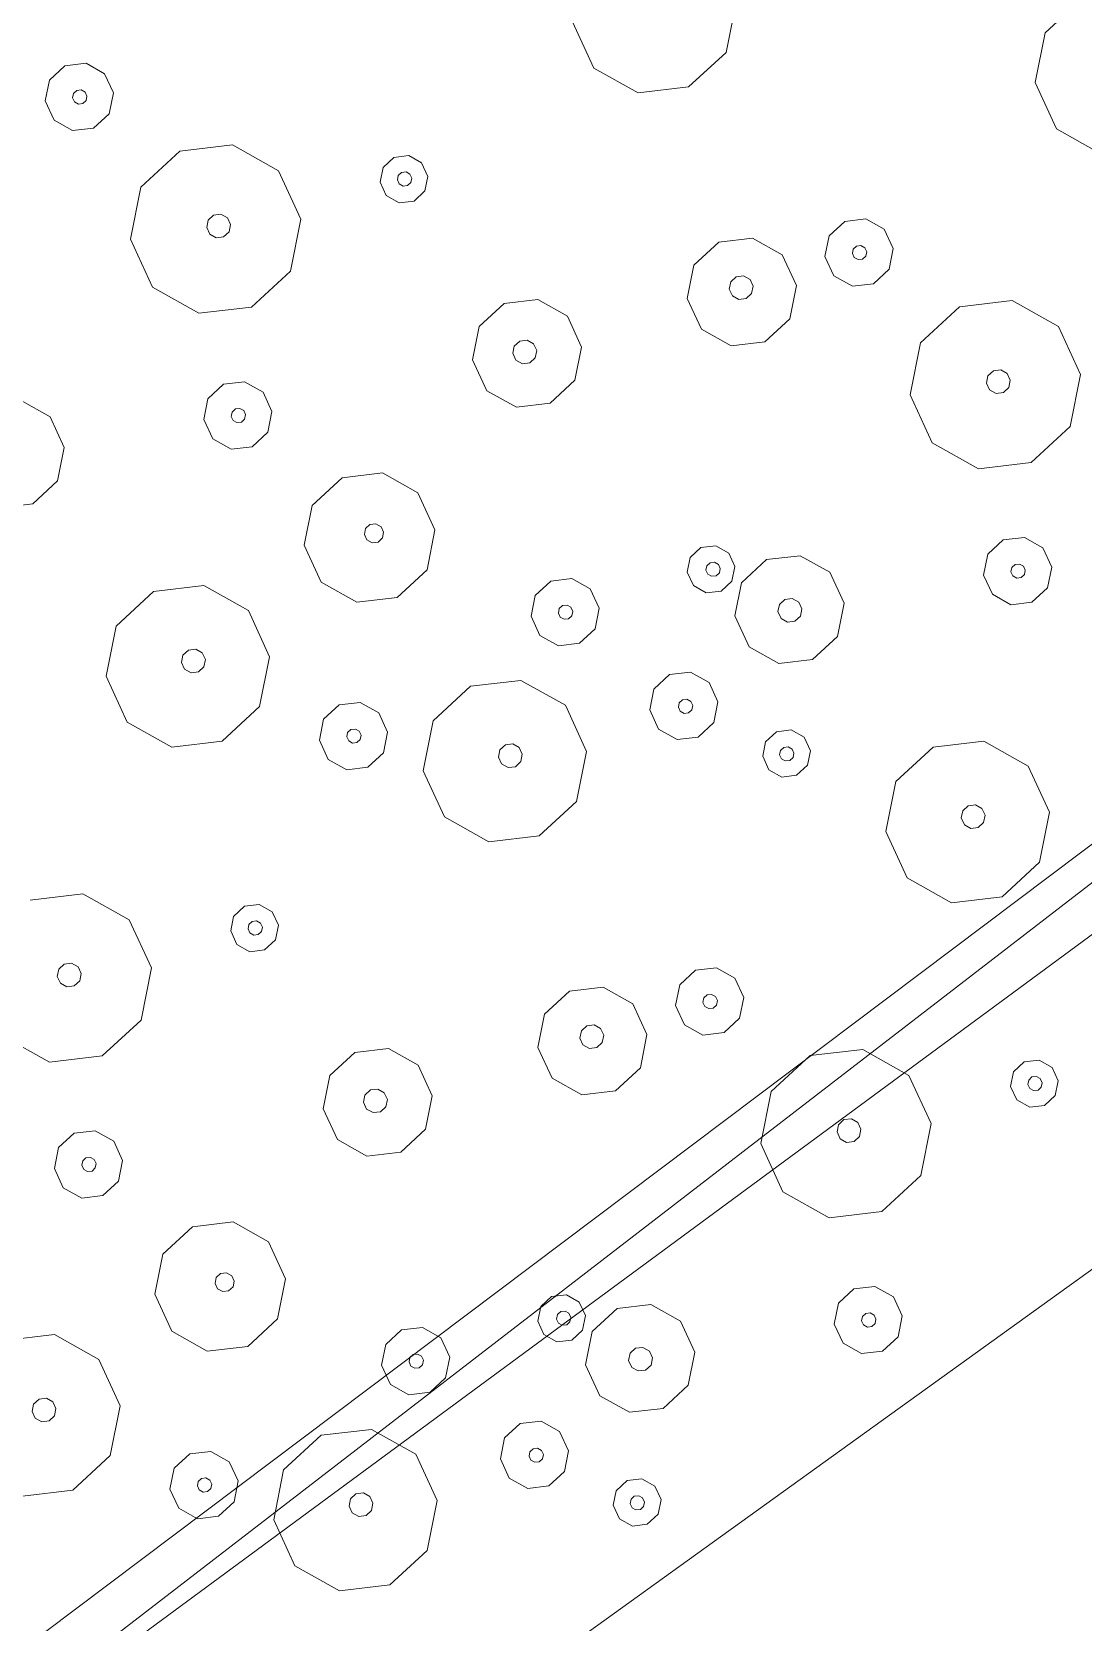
# Model space of a CAD drawing. Header units: metres. Extents: x -2858 to 512, y -1995 to 1252.
# Drawn here: x -460.378 to -457.927, y -187.401 to -183.694 of the extents above; entities that cross this region are included whole.
import ezdxf

# ---------------------------------------------------------------- set-up
doc = ezdxf.new("R2010")
doc.units = ezdxf.units.M
doc.layers.add('Calque commun', color=7, linetype='Continuous')
doc.layers.add('Calque7', color=7, linetype='Continuous')

# ---------------------------------------------------------------- blocks, each defined once
blk = doc.blocks.new('geometrebondepartleger')
at = {"layer": 'Calque7', "color": 1, "linetype": 'Continuous', "lineweight": 9}
blk.add_polyline3d([(141.2008, 124.9129, 79), (146.0805, 124.0046, 79), (151.5015, 122.9015, 79), (157.3363, 121.7891, 79), (165.9825, 119.9858, 79), (155.3815, 121.9588, 79), (170.0435, 119.0562, 79)], dxfattribs=at)
blk = doc.blocks.new('pattern')
at = {"layer": 'Calque commun', "color": 54, "linetype": 'Continuous', "lineweight": 9}
for p, q in [((92.3402, 109.788), (92.3599, 109.8334)), ((92.3599, 109.8334), (92.4024, 109.8585)), ((92.4024, 109.8585), (92.4517, 109.8538)), ((92.4517, 109.8538), (92.4887, 109.8211)), ((92.3509, 109.7398), (92.3402, 109.788)), ((92.4024, 109.7829), (92.4065, 109.7924)), ((92.4065, 109.7924), (92.4155, 109.7977)), ((92.4155, 109.7977), (92.4258, 109.7967)), ((92.4258, 109.7967), (92.4336, 109.7899)), ((92.4336, 109.7899), (92.4358, 109.7797)), ((92.4887, 109.8211), (92.4995, 109.7729)), ((91.7091, 109.7385), (91.7389, 109.7561)), ((91.7389, 109.7561), (91.7734, 109.7529)), ((91.7734, 109.7529), (91.7993, 109.73)), ((92.4046, 109.7728), (92.4024, 109.7829)), ((92.4124, 109.7659), (92.4046, 109.7728)), ((92.4228, 109.7649), (92.4124, 109.7659)), ((92.4317, 109.7702), (92.4228, 109.7649)), ((92.4358, 109.7797), (92.4317, 109.7702)), ((92.4995, 109.7729), (92.4798, 109.7275)), ((91.6953, 109.7068), (91.7091, 109.7385)), ((91.7331, 109.7039), (91.7373, 109.7135)), ((91.7373, 109.7135), (91.7462, 109.7188)), ((91.7462, 109.7188), (91.7565, 109.7178)), ((91.7565, 109.7178), (91.7643, 109.7109)), ((91.7993, 109.73), (91.8068, 109.6962)), ((92.388, 109.707), (92.3509, 109.7398)), ((92.4798, 109.7275), (92.4372, 109.7024)), ((93.0542, 109.6998), (93.084, 109.7174)), ((93.084, 109.7174), (93.1184, 109.7141)), ((93.1184, 109.7141), (93.1444, 109.6912)), ((91.7029, 109.673), (91.6953, 109.7068)), ((91.7354, 109.6938), (91.7331, 109.7039)), ((91.7432, 109.6869), (91.7354, 109.6938)), ((91.7535, 109.686), (91.7432, 109.6869)), ((91.7624, 109.6912), (91.7535, 109.686)), ((91.7666, 109.7008), (91.7624, 109.6912)), ((91.7643, 109.7109), (91.7666, 109.7008)), ((91.8068, 109.6962), (91.7931, 109.6644)), ((92.4372, 109.7024), (92.388, 109.707)), ((93.0404, 109.6681), (93.0542, 109.6998)), ((93.0798, 109.6653), (93.084, 109.6748)), ((93.084, 109.6748), (93.0929, 109.6801)), ((93.0929, 109.6801), (93.1033, 109.6791)), ((93.1033, 109.6791), (93.111, 109.6723)), ((93.1444, 109.6912), (93.1519, 109.6574)), ((91.7288, 109.6501), (91.7029, 109.673)), ((91.7633, 109.6468), (91.7288, 109.6501)), ((91.7931, 109.6644), (91.7633, 109.6468)), ((91.9808, 109.5842), (92.0873, 109.647)), ((92.0873, 109.647), (92.2103, 109.6353)), ((93.0479, 109.6343), (93.0404, 109.6681)), ((93.0821, 109.6552), (93.0798, 109.6653)), ((93.0899, 109.6483), (93.0821, 109.6552)), ((93.1002, 109.6473), (93.0899, 109.6483)), ((93.1092, 109.6526), (93.1002, 109.6473)), ((93.1133, 109.6621), (93.1092, 109.6526)), ((93.111, 109.6723), (93.1133, 109.6621)), ((93.1519, 109.6574), (93.1381, 109.6257)), ((92.2103, 109.6353), (92.303, 109.5535)), ((93.0739, 109.6114), (93.0479, 109.6343)), ((93.1083, 109.6081), (93.0739, 109.6114)), ((93.1381, 109.6257), (93.1083, 109.6081)), ((91.9316, 109.4708), (91.9808, 109.5842)), ((92.7455, 109.5288), (92.8136, 109.569)), ((92.8136, 109.569), (92.8923, 109.5615)), ((92.303, 109.5535), (92.3298, 109.4329)), ((92.714, 109.4562), (92.7455, 109.5288)), ((92.8923, 109.5615), (92.9516, 109.5091)), ((92.9516, 109.5091), (92.9688, 109.4319)), ((91.9585, 109.3502), (91.9316, 109.4708)), ((92.0929, 109.4551), (92.0998, 109.4709)), ((92.0966, 109.4382), (92.0929, 109.4551)), ((92.0998, 109.4709), (92.1147, 109.4797)), ((92.1147, 109.4797), (92.1319, 109.4781)), ((92.1319, 109.4781), (92.1449, 109.4667)), ((92.1449, 109.4667), (92.1486, 109.4498)), ((92.7312, 109.379), (92.714, 109.4562)), ((92.8142, 109.4485), (92.8211, 109.4644)), ((92.8211, 109.4644), (92.836, 109.4732)), ((92.836, 109.4732), (92.8532, 109.4715)), ((92.8532, 109.4715), (92.8662, 109.4601)), ((92.8662, 109.4601), (92.87, 109.4432)), ((93.0935, 109.4178), (93.1132, 109.4631)), ((93.1132, 109.4631), (93.1557, 109.4883)), ((93.1557, 109.4883), (93.205, 109.4836)), ((93.205, 109.4836), (93.242, 109.4509)), ((92.1096, 109.4267), (92.0966, 109.4382)), ((92.1268, 109.4251), (92.1096, 109.4267)), ((92.1417, 109.4339), (92.1268, 109.4251)), ((92.1486, 109.4498), (92.1417, 109.4339)), ((92.3298, 109.4329), (92.2807, 109.3195)), ((92.818, 109.4316), (92.8142, 109.4485)), ((92.8309, 109.4202), (92.818, 109.4316)), ((92.8482, 109.4185), (92.8309, 109.4202)), ((92.8631, 109.4273), (92.8482, 109.4185)), ((92.87, 109.4432), (92.8631, 109.4273)), ((92.9688, 109.4319), (92.9374, 109.3593)), ((93.1043, 109.3695), (93.0935, 109.4178)), ((93.1544, 109.4156), (93.1585, 109.4251)), ((93.1567, 109.4054), (93.1544, 109.4156)), ((93.1585, 109.4251), (93.1675, 109.4304)), ((93.1675, 109.4304), (93.1778, 109.4294)), ((93.1778, 109.4294), (93.1856, 109.4225)), ((93.1856, 109.4225), (93.1879, 109.4124)), ((93.242, 109.4509), (93.2528, 109.4026)), ((92.7905, 109.3266), (92.7312, 109.379)), ((93.1645, 109.3986), (93.1567, 109.4054)), ((93.1748, 109.3976), (93.1645, 109.3986)), ((93.1837, 109.4029), (93.1748, 109.3976)), ((93.1879, 109.4124), (93.1837, 109.4029)), ((93.2528, 109.4026), (93.2331, 109.3572)), ((91.2563, 109.3056), (91.3585, 109.3659)), ((91.3585, 109.3659), (91.4767, 109.3546)), ((91.4767, 109.3546), (91.5656, 109.2761)), ((92.0512, 109.2683), (91.9585, 109.3502)), ((92.9374, 109.3593), (92.8692, 109.3191)), ((93.1413, 109.3368), (93.1043, 109.3695)), ((93.2331, 109.3572), (93.1905, 109.3321)), ((93.4036, 109.3123), (93.5057, 109.3727)), ((93.5057, 109.3727), (93.6239, 109.3614)), ((93.6239, 109.3614), (93.7128, 109.2829)), ((91.2091, 109.1967), (91.2563, 109.3056)), ((92.2807, 109.3195), (92.1742, 109.2566)), ((92.8692, 109.3191), (92.7905, 109.3266)), ((93.1905, 109.3321), (93.1413, 109.3368)), ((93.3564, 109.2035), (93.4036, 109.3123)), ((91.5656, 109.2761), (91.5914, 109.1603)), ((92.1742, 109.2566), (92.0512, 109.2683)), ((92.838, 109.2505), (92.8518, 109.2823)), ((92.8518, 109.2823), (92.8816, 109.2999)), ((92.8816, 109.2999), (92.916, 109.2966)), ((92.916, 109.2966), (92.942, 109.2737)), ((92.942, 109.2737), (92.9495, 109.2399)), ((93.7128, 109.2829), (93.7386, 109.1671)), ((92.8455, 109.2168), (92.838, 109.2505)), ((92.8737, 109.2502), (92.8778, 109.2597)), ((92.8759, 109.24), (92.8737, 109.2502)), ((92.8837, 109.2332), (92.8759, 109.24)), ((92.8778, 109.2597), (92.8867, 109.265)), ((92.894, 109.2322), (92.8837, 109.2332)), ((92.8867, 109.265), (92.8971, 109.264)), ((92.903, 109.2375), (92.894, 109.2322)), ((92.8971, 109.264), (92.9049, 109.2571)), ((92.9071, 109.247), (92.903, 109.2375)), ((92.9049, 109.2571), (92.9071, 109.247)), ((92.9495, 109.2399), (92.9357, 109.2082)), ((91.2349, 109.0809), (91.2091, 109.1967)), ((91.3544, 109.1825), (91.3613, 109.1984)), ((91.3613, 109.1984), (91.3762, 109.2072)), ((91.3762, 109.2072), (91.3934, 109.2055)), ((91.3934, 109.2055), (91.4064, 109.1941)), ((91.4064, 109.1941), (91.4102, 109.1772)), ((92.8715, 109.1939), (92.8455, 109.2168)), ((92.9059, 109.1906), (92.8715, 109.1939)), ((92.9357, 109.2082), (92.9059, 109.1906)), ((93.3822, 109.0877), (93.3564, 109.2035)), ((93.5016, 109.1893), (93.5085, 109.2051)), ((93.5085, 109.2051), (93.5234, 109.2139)), ((93.5234, 109.2139), (93.5406, 109.2123)), ((93.5406, 109.2123), (93.5536, 109.2008)), ((93.5536, 109.2008), (93.5574, 109.184)), ((91.3582, 109.1656), (91.3544, 109.1825)), ((91.3712, 109.1541), (91.3582, 109.1656)), ((91.4033, 109.1613), (91.3884, 109.1525)), ((91.4102, 109.1772), (91.4033, 109.1613)), ((91.5914, 109.1603), (91.5442, 109.0514)), ((93.5054, 109.1724), (93.5016, 109.1893)), ((93.5184, 109.1609), (93.5054, 109.1724)), ((93.5356, 109.1593), (93.5184, 109.1609)), ((93.5505, 109.1681), (93.5356, 109.1593)), ((93.5574, 109.184), (93.5505, 109.1681)), ((93.7386, 109.1671), (93.6914, 109.0582)), ((91.3884, 109.1525), (91.3712, 109.1541)), ((93.1351, 109.1113), (93.1777, 109.1364)), ((93.1777, 109.1364), (93.2269, 109.1317)), ((93.2269, 109.1317), (93.264, 109.099)), ((92.0532, 109.0626), (92.0958, 109.0878)), ((92.0958, 109.0878), (92.145, 109.0831)), ((92.145, 109.0831), (92.1821, 109.0504)), ((93.1154, 109.0659), (93.1351, 109.1113)), ((93.264, 109.099), (93.2747, 109.0508)), ((93.4711, 109.0091), (93.3822, 109.0877)), ((91.3239, 109.0023), (91.2349, 109.0809)), ((91.5442, 109.0514), (91.442, 108.9911)), ((92.0335, 109.0173), (92.0532, 109.0626)), ((92.1821, 109.0504), (92.1928, 109.0021)), ((93.1262, 109.0177), (93.1154, 109.0659)), ((93.1776, 109.0608), (93.1818, 109.0703)), ((93.1799, 109.0507), (93.1776, 109.0608)), ((93.1877, 109.0438), (93.1799, 109.0507)), ((93.1818, 109.0703), (93.1907, 109.0756)), ((93.1907, 109.0756), (93.201, 109.0746)), ((93.2069, 109.0481), (93.198, 109.0428)), ((93.201, 109.0746), (93.2088, 109.0678)), ((93.2111, 109.0576), (93.2069, 109.0481)), ((93.2088, 109.0678), (93.2111, 109.0576)), ((93.2747, 109.0508), (93.255, 109.0054)), ((93.6914, 109.0582), (93.5892, 108.9979)), ((92.0443, 108.969), (92.0335, 109.0173)), ((92.0957, 109.0122), (92.0999, 109.0217)), ((92.098, 109.002), (92.0957, 109.0122)), ((92.0999, 109.0217), (92.1088, 109.027)), ((92.1088, 109.027), (92.1191, 109.026)), ((92.1191, 109.026), (92.1269, 109.0191)), ((92.1292, 109.009), (92.1251, 108.9994)), ((92.1269, 109.0191), (92.1292, 109.009)), ((93.1633, 108.9849), (93.1262, 109.0177)), ((93.198, 109.0428), (93.1877, 109.0438)), ((93.5892, 108.9979), (93.4711, 109.0091)), ((91.442, 108.9911), (91.3239, 109.0023)), ((92.1058, 108.9952), (92.098, 109.002)), ((92.1161, 108.9942), (92.1058, 108.9952)), ((92.1251, 108.9994), (92.1161, 108.9942)), ((92.1928, 109.0021), (92.1732, 108.9567)), ((92.2683, 108.9523), (92.3364, 108.9925)), ((92.3364, 108.9925), (92.4151, 108.985)), ((92.4151, 108.985), (92.4744, 108.9326)), ((93.2125, 108.9803), (93.1633, 108.9849)), ((93.255, 109.0054), (93.2125, 108.9803)), ((90.8267, 108.9282), (90.8693, 108.9533)), ((90.8693, 108.9533), (90.9185, 108.9486)), ((90.9185, 108.9486), (90.9556, 108.9159)), ((92.0814, 108.9363), (92.0443, 108.969)), ((92.1306, 108.9316), (92.0814, 108.9363)), ((92.1732, 108.9567), (92.1306, 108.9316)), ((92.2368, 108.8797), (92.2683, 108.9523)), ((92.4744, 108.9326), (92.4916, 108.8554)), ((93.6597, 108.891), (93.6794, 108.9363)), ((93.6794, 108.9363), (93.722, 108.9615)), ((93.722, 108.9615), (93.7712, 108.9568)), ((93.7712, 108.9568), (93.8083, 108.924)), ((90.807, 108.8828), (90.8267, 108.9282)), ((90.9556, 108.9159), (90.9663, 108.8677)), ((93.7261, 108.8954), (93.735, 108.9006)), ((93.735, 108.9006), (93.7453, 108.8997)), ((93.7453, 108.8997), (93.7531, 108.8928)), ((93.8083, 108.924), (93.819, 108.8758)), ((90.8178, 108.8346), (90.807, 108.8828)), ((90.8692, 108.8777), (90.8733, 108.8872)), ((90.8715, 108.8676), (90.8692, 108.8777)), ((90.8792, 108.8607), (90.8715, 108.8676)), ((90.8733, 108.8872), (90.8823, 108.8925)), ((90.8896, 108.8597), (90.8792, 108.8607)), ((90.8823, 108.8925), (90.8926, 108.8915)), ((90.8985, 108.865), (90.8896, 108.8597)), ((90.8926, 108.8915), (90.9004, 108.8847)), ((90.9027, 108.8745), (90.8985, 108.865)), ((90.9004, 108.8847), (90.9027, 108.8745)), ((90.9663, 108.8677), (90.9466, 108.8223)), ((92.254, 108.8025), (92.2368, 108.8797)), ((92.3298, 108.8623), (92.3367, 108.8782)), ((92.3336, 108.8454), (92.3298, 108.8623)), ((92.3367, 108.8782), (92.3516, 108.887)), ((92.3516, 108.887), (92.3688, 108.8854)), ((92.3688, 108.8854), (92.3818, 108.8739)), ((92.3818, 108.8739), (92.3855, 108.857)), ((93.6705, 108.8427), (93.6597, 108.891)), ((93.7219, 108.8858), (93.7261, 108.8954)), ((93.7242, 108.8757), (93.7219, 108.8858)), ((93.732, 108.8688), (93.7242, 108.8757)), ((93.7423, 108.8678), (93.732, 108.8688)), ((93.7513, 108.8731), (93.7423, 108.8678)), ((93.7554, 108.8827), (93.7513, 108.8731)), ((93.7531, 108.8928), (93.7554, 108.8827)), ((93.819, 108.8758), (93.7994, 108.8304)), ((90.8548, 108.8018), (90.8178, 108.8346)), ((90.9466, 108.8223), (90.9041, 108.7972)), ((92.3465, 108.834), (92.3336, 108.8454)), ((92.3638, 108.8324), (92.3465, 108.834)), ((92.3787, 108.8411), (92.3638, 108.8324)), ((92.3855, 108.857), (92.3787, 108.8411)), ((92.4916, 108.8554), (92.4602, 108.7828)), ((93.7076, 108.81), (93.6705, 108.8427)), ((93.7994, 108.8304), (93.7568, 108.8053)), ((90.9041, 108.7972), (90.8548, 108.8018)), ((91.5072, 108.7629), (91.521, 108.7946)), ((91.521, 108.7946), (91.5508, 108.8122)), ((91.5508, 108.8122), (91.5853, 108.8089)), ((91.5853, 108.8089), (91.6112, 108.786)), ((91.6112, 108.786), (91.6187, 108.7523)), ((92.3133, 108.7501), (92.254, 108.8025)), ((93.7568, 108.8053), (93.7076, 108.81)), ((91.5148, 108.7291), (91.5072, 108.7629)), ((91.5467, 108.7601), (91.5508, 108.7696)), ((91.5489, 108.75), (91.5467, 108.7601)), ((91.5567, 108.7431), (91.5489, 108.75)), ((91.5508, 108.7696), (91.5597, 108.7749)), ((91.5597, 108.7749), (91.5701, 108.7739)), ((91.576, 108.7474), (91.5671, 108.7421)), ((91.5701, 108.7739), (91.5779, 108.7671)), ((91.5801, 108.7569), (91.576, 108.7474)), ((91.5779, 108.7671), (91.5801, 108.7569)), ((91.6187, 108.7523), (91.605, 108.7205)), ((92.3921, 108.7426), (92.3133, 108.7501)), ((92.4602, 108.7828), (92.3921, 108.7426)), ((93.2545, 108.7043), (93.3362, 108.7526)), ((93.3362, 108.7526), (93.4307, 108.7436)), ((90.4477, 108.679), (90.5541, 108.7419)), ((90.5541, 108.7419), (90.6771, 108.7301)), ((90.6771, 108.7301), (90.7698, 108.6483)), ((91.5407, 108.7062), (91.5148, 108.7291)), ((91.5671, 108.7421), (91.5567, 108.7431)), ((91.605, 108.7205), (91.5752, 108.7029)), ((92.7088, 108.6747), (92.777, 108.7149)), ((92.777, 108.7149), (92.8557, 108.7074)), ((93.4307, 108.7436), (93.5019, 108.6808)), ((90.3985, 108.5656), (90.4477, 108.679)), ((91.5752, 108.7029), (91.5407, 108.7062)), ((92.6774, 108.6021), (92.7088, 108.6747)), ((92.8557, 108.7074), (92.915, 108.6551)), ((93.2167, 108.6172), (93.2545, 108.7043)), ((93.5019, 108.6808), (93.5225, 108.5881)), ((93.732, 108.6144), (93.8342, 108.6747)), ((93.8342, 108.6747), (93.9523, 108.6635)), ((90.7698, 108.6483), (90.7967, 108.5277)), ((91.2123, 108.6236), (91.2804, 108.6638)), ((91.2804, 108.6638), (91.3592, 108.6563)), ((91.3592, 108.6563), (91.4184, 108.6039)), ((92.915, 108.6551), (92.9322, 108.5779)), ((93.9523, 108.6635), (94.0413, 108.5849)), ((91.1808, 108.551), (91.2123, 108.6236)), ((91.4184, 108.6039), (91.4357, 108.5267)), ((92.6946, 108.5249), (92.6774, 108.6021)), ((92.7778, 108.5863), (92.7847, 108.6022)), ((92.7847, 108.6022), (92.7996, 108.611)), ((92.7996, 108.611), (92.8168, 108.6093)), ((92.8168, 108.6093), (92.8298, 108.5979)), ((93.2374, 108.5246), (93.2167, 108.6172)), ((93.3329, 108.6059), (93.3384, 108.6186)), ((93.336, 108.5924), (93.3329, 108.6059)), ((93.3384, 108.6186), (93.3504, 108.6256)), ((93.3504, 108.6256), (93.3642, 108.6243)), ((93.3642, 108.6243), (93.3745, 108.6151)), ((93.3775, 108.6016), (93.372, 108.5889)), ((93.3745, 108.6151), (93.3775, 108.6016)), ((93.6848, 108.5055), (93.732, 108.6144)), ((90.4254, 108.445), (90.3985, 108.5656)), ((90.5597, 108.5499), (90.5666, 108.5658)), ((90.5666, 108.5658), (90.5815, 108.5745)), ((90.5815, 108.5745), (90.5987, 108.5729)), ((90.5987, 108.5729), (90.6117, 108.5615)), ((91.2879, 108.5592), (91.3028, 108.568)), ((91.3028, 108.568), (91.3201, 108.5663)), ((91.3201, 108.5663), (91.333, 108.5549)), ((91.58, 108.5579), (91.6226, 108.5831)), ((91.6226, 108.5831), (91.6718, 108.5784)), ((91.6718, 108.5784), (91.7089, 108.5457)), ((92.7816, 108.5694), (92.7778, 108.5863)), ((92.7945, 108.5579), (92.7816, 108.5694)), ((92.8267, 108.5651), (92.8118, 108.5563)), ((92.8335, 108.581), (92.8267, 108.5651)), ((92.8298, 108.5979), (92.8335, 108.581)), ((92.9322, 108.5779), (92.9007, 108.5053)), ((93.3463, 108.5832), (93.336, 108.5924)), ((93.3601, 108.5819), (93.3463, 108.5832)), ((93.372, 108.5889), (93.3601, 108.5819)), ((93.5225, 108.5881), (93.4848, 108.501)), ((90.5635, 108.533), (90.5597, 108.5499)), ((90.5764, 108.5215), (90.5635, 108.533)), ((90.6086, 108.5287), (90.5937, 108.5199)), ((90.6154, 108.5446), (90.6086, 108.5287)), ((90.6117, 108.5615), (90.6154, 108.5446)), ((90.7967, 108.5277), (90.7475, 108.4143)), ((91.198, 108.4738), (91.1808, 108.551)), ((91.281, 108.5433), (91.2879, 108.5592)), ((91.2848, 108.5264), (91.281, 108.5433)), ((91.2978, 108.515), (91.2848, 108.5264)), ((91.3368, 108.538), (91.3299, 108.5221)), ((91.333, 108.5549), (91.3368, 108.538)), ((91.4357, 108.5267), (91.4042, 108.4541)), ((91.5603, 108.5126), (91.58, 108.5579)), ((91.6254, 108.5199), (91.6343, 108.5252)), ((91.6343, 108.5252), (91.6446, 108.5242)), ((91.7089, 108.5457), (91.7196, 108.4974)), ((92.7539, 108.4726), (92.6946, 108.5249)), ((92.8118, 108.5563), (92.7945, 108.5579)), ((90.5937, 108.5199), (90.5764, 108.5215)), ((91.315, 108.5133), (91.2978, 108.515)), ((91.3299, 108.5221), (91.315, 108.5133)), ((91.5711, 108.4643), (91.5603, 108.5126)), ((91.6212, 108.5104), (91.6254, 108.5199)), ((91.6235, 108.5002), (91.6212, 108.5104)), ((91.6313, 108.4934), (91.6235, 108.5002)), ((91.6416, 108.4924), (91.6313, 108.4934)), ((91.6506, 108.4977), (91.6416, 108.4924)), ((91.6446, 108.5242), (91.6524, 108.5173)), ((91.6547, 108.5072), (91.6506, 108.4977)), ((91.6524, 108.5173), (91.6547, 108.5072)), ((91.7196, 108.4974), (91.6999, 108.452)), ((92.9007, 108.5053), (92.8326, 108.4651)), ((93.3085, 108.4618), (93.2374, 108.5246)), ((93.4848, 108.501), (93.403, 108.4528)), ((93.7106, 108.3897), (93.6848, 108.5055)), ((93.8301, 108.4913), (93.837, 108.5072)), ((93.8339, 108.4744), (93.8301, 108.4913)), ((93.837, 108.5072), (93.8519, 108.516)), ((93.8519, 108.516), (93.8691, 108.5144)), ((93.8691, 108.5144), (93.8821, 108.5029)), ((93.8821, 108.5029), (93.8858, 108.486)), ((91.2573, 108.4214), (91.198, 108.4738)), ((91.4042, 108.4541), (91.3361, 108.4139)), ((91.6081, 108.4316), (91.5711, 108.4643)), ((91.6999, 108.452), (91.6574, 108.4269)), ((91.8704, 108.4072), (91.9726, 108.4675)), ((91.9726, 108.4675), (92.0907, 108.4562)), ((92.0907, 108.4562), (92.1796, 108.3777)), ((92.8326, 108.4651), (92.7539, 108.4726)), ((93.403, 108.4528), (93.3085, 108.4618)), ((93.8468, 108.463), (93.8339, 108.4744)), ((93.8641, 108.4613), (93.8468, 108.463)), ((93.879, 108.4701), (93.8641, 108.4613)), ((93.8858, 108.486), (93.879, 108.4701)), ((90.518, 108.3631), (90.4254, 108.445)), ((90.7475, 108.4143), (90.6411, 108.3514)), ((91.3361, 108.4139), (91.2573, 108.4214)), ((91.6574, 108.4269), (91.6081, 108.4316)), ((91.3048, 108.3454), (91.3186, 108.3771)), ((91.3186, 108.3771), (91.3484, 108.3947)), ((91.3484, 108.3947), (91.3829, 108.3914)), ((91.3829, 108.3914), (91.4088, 108.3685)), ((91.8232, 108.2983), (91.8704, 108.4072)), ((92.1796, 108.3777), (92.2054, 108.2619)), ((93.7996, 108.3112), (93.7106, 108.3897)), ((90.0324, 108.3709), (90.0582, 108.2551)), ((90.6411, 108.3514), (90.518, 108.3631)), ((91.3124, 108.3116), (91.3048, 108.3454)), ((91.3405, 108.345), (91.3446, 108.3545)), ((91.3427, 108.3348), (91.3405, 108.345)), ((91.3446, 108.3545), (91.3536, 108.3598)), ((91.3536, 108.3598), (91.3639, 108.3588)), ((91.3639, 108.3588), (91.3717, 108.3519)), ((91.3739, 108.3418), (91.3698, 108.3323)), ((91.3717, 108.3519), (91.3739, 108.3418)), ((91.4088, 108.3685), (91.4163, 108.3347)), ((91.3383, 108.2887), (91.3124, 108.3116)), ((91.3505, 108.328), (91.3427, 108.3348)), ((91.3609, 108.327), (91.3505, 108.328)), ((91.3698, 108.3323), (91.3609, 108.327)), ((91.4026, 108.303), (91.3728, 108.2854)), ((91.4163, 108.3347), (91.4026, 108.303)), ((91.9753, 108.2999), (91.9902, 108.3087)), ((91.9902, 108.3087), (92.0075, 108.3071)), ((92.0075, 108.3071), (92.0204, 108.2956)), ((91.3728, 108.2854), (91.3383, 108.2887)), ((91.849, 108.1825), (91.8232, 108.2983)), ((91.9685, 108.2841), (91.9753, 108.2999)), ((91.9722, 108.2672), (91.9685, 108.2841)), ((91.9852, 108.2557), (91.9722, 108.2672)), ((92.0242, 108.2788), (92.0173, 108.2629)), ((92.0204, 108.2956), (92.0242, 108.2788)), ((90.0582, 108.2551), (90.011, 108.1462)), ((91.6019, 108.2061), (91.6445, 108.2312)), ((91.6445, 108.2312), (91.6937, 108.2265)), ((92.0024, 108.2541), (91.9852, 108.2557)), ((92.0173, 108.2629), (92.0024, 108.2541)), ((92.2054, 108.2619), (92.1582, 108.153)), ((93.2827, 108.1917), (93.3024, 108.237)), ((93.3024, 108.237), (93.3449, 108.2622)), ((93.3449, 108.2622), (93.3942, 108.2575)), ((93.3942, 108.2575), (93.4312, 108.2248)), ((91.5823, 108.1607), (91.6019, 108.2061)), ((91.6937, 108.2265), (91.7308, 108.1938)), ((91.7308, 108.1938), (91.7415, 108.1456)), ((93.2934, 108.1434), (93.2827, 108.1917)), ((93.3449, 108.1865), (93.349, 108.1961)), ((93.349, 108.1961), (93.358, 108.2013)), ((93.358, 108.2013), (93.3683, 108.2004)), ((93.3683, 108.2004), (93.3761, 108.1935)), ((93.3761, 108.1935), (93.3783, 108.1834)), ((93.4312, 108.2248), (93.442, 108.1765)), ((90.5004, 108.1121), (90.52, 108.1575)), ((90.52, 108.1575), (90.5626, 108.1826)), ((90.5626, 108.1826), (90.6118, 108.1779)), ((90.6118, 108.1779), (90.6489, 108.1452)), ((91.593, 108.1125), (91.5823, 108.1607)), ((91.6445, 108.1556), (91.6486, 108.1651)), ((91.6467, 108.1455), (91.6445, 108.1556)), ((91.6486, 108.1651), (91.6575, 108.1704)), ((91.6575, 108.1704), (91.6679, 108.1694)), ((91.6679, 108.1694), (91.6756, 108.1626)), ((91.6756, 108.1626), (91.6779, 108.1524)), ((91.9379, 108.1039), (91.849, 108.1825)), ((92.6516, 108.1422), (92.6814, 108.1598)), ((92.6814, 108.1598), (92.7159, 108.1565)), ((92.7159, 108.1565), (92.7418, 108.1336)), ((93.3471, 108.1764), (93.3449, 108.1865)), ((93.3549, 108.1695), (93.3471, 108.1764)), ((93.3653, 108.1686), (93.3549, 108.1695)), ((93.3742, 108.1738), (93.3653, 108.1686)), ((93.3783, 108.1834), (93.3742, 108.1738)), ((93.442, 108.1765), (93.4223, 108.1311)), ((90.011, 108.1462), (89.9088, 108.0859)), ((90.5667, 108.1165), (90.5756, 108.1218)), ((90.5756, 108.1218), (90.586, 108.1208)), ((90.586, 108.1208), (90.5938, 108.1139)), ((90.6489, 108.1452), (90.6597, 108.0969)), ((91.6545, 108.1386), (91.6467, 108.1455)), ((91.6648, 108.1376), (91.6545, 108.1386)), ((91.6738, 108.1429), (91.6648, 108.1376)), ((91.6779, 108.1524), (91.6738, 108.1429)), ((91.7415, 108.1456), (91.7219, 108.1002)), ((92.1582, 108.153), (92.0561, 108.0927)), ((92.6378, 108.1104), (92.6516, 108.1422)), ((92.6756, 108.1076), (92.6798, 108.1171)), ((92.6798, 108.1171), (92.6887, 108.1224)), ((92.6887, 108.1224), (92.699, 108.1214)), ((92.699, 108.1214), (92.7068, 108.1145)), ((92.7418, 108.1336), (92.7493, 108.0998)), ((93.3305, 108.1107), (93.2934, 108.1434)), ((93.4223, 108.1311), (93.3797, 108.106)), ((89.9088, 108.0859), (89.7907, 108.0971)), ((90.5111, 108.0638), (90.5004, 108.1121)), ((90.5626, 108.107), (90.5667, 108.1165)), ((90.5648, 108.0968), (90.5626, 108.107)), ((90.5726, 108.09), (90.5648, 108.0968)), ((90.5829, 108.089), (90.5726, 108.09)), ((90.5919, 108.0943), (90.5829, 108.089)), ((90.596, 108.1038), (90.5919, 108.0943)), ((90.5938, 108.1139), (90.596, 108.1038)), ((90.6597, 108.0969), (90.64, 108.0515)), ((90.7351, 108.0471), (90.8032, 108.0873)), ((90.8032, 108.0873), (90.882, 108.0798)), ((91.6301, 108.0798), (91.593, 108.1125)), ((91.7219, 108.1002), (91.6793, 108.0751)), ((92.0561, 108.0927), (91.9379, 108.1039)), ((92.6454, 108.0767), (92.6378, 108.1104)), ((92.6779, 108.0975), (92.6756, 108.1076)), ((92.6857, 108.0906), (92.6779, 108.0975)), ((92.696, 108.0896), (92.6857, 108.0906)), ((92.7049, 108.0949), (92.696, 108.0896)), ((92.7091, 108.1044), (92.7049, 108.0949)), ((92.7068, 108.1145), (92.7091, 108.1044)), ((92.7493, 108.0998), (92.7356, 108.0681)), ((93.3797, 108.106), (93.3305, 108.1107)), ((90.5482, 108.0311), (90.5111, 108.0638)), ((90.64, 108.0515), (90.5974, 108.0264)), ((90.7036, 107.9745), (90.7351, 108.0471)), ((90.882, 108.0798), (90.9413, 108.0274)), ((91.6793, 108.0751), (91.6301, 108.0798)), ((92.1462, 108.0311), (92.1888, 108.0563)), ((92.1888, 108.0563), (92.238, 108.0516)), ((92.238, 108.0516), (92.2751, 108.0189)), ((92.6713, 108.0537), (92.6454, 108.0767)), ((92.7058, 108.0505), (92.6713, 108.0537)), ((92.7356, 108.0681), (92.7058, 108.0505)), ((92.9233, 107.9878), (93.0298, 108.0507)), ((93.0298, 108.0507), (93.1528, 108.039)), ((90.5974, 108.0264), (90.5482, 108.0311)), ((90.9413, 108.0274), (90.9585, 107.9502)), ((92.1266, 107.9858), (92.1462, 108.0311)), ((92.2751, 108.0189), (92.2859, 107.9706)), ((93.1528, 108.039), (93.2455, 107.9572)), ((90.7208, 107.8973), (90.7036, 107.9745)), ((90.7966, 107.9571), (90.8035, 107.973)), ((90.8035, 107.973), (90.8184, 107.9818)), ((90.8184, 107.9818), (90.8356, 107.9802)), ((90.8356, 107.9802), (90.8486, 107.9687)), ((90.8486, 107.9687), (90.8524, 107.9518)), ((92.1373, 107.9375), (92.1266, 107.9858)), ((92.1888, 107.9806), (92.1929, 107.9902)), ((92.191, 107.9705), (92.1888, 107.9806)), ((92.1988, 107.9636), (92.191, 107.9705)), ((92.1929, 107.9902), (92.2018, 107.9954)), ((92.2018, 107.9954), (92.2122, 107.9945)), ((92.2122, 107.9945), (92.22, 107.9876)), ((92.2222, 107.9775), (92.2181, 107.9679)), ((92.22, 107.9876), (92.2222, 107.9775)), ((92.2859, 107.9706), (92.2662, 107.9252)), ((92.8742, 107.8744), (92.9233, 107.9878)), ((90.8004, 107.9402), (90.7966, 107.9571)), ((90.8134, 107.9288), (90.8004, 107.9402)), ((90.8455, 107.936), (90.8306, 107.9272)), ((90.8524, 107.9518), (90.8455, 107.936)), ((90.9585, 107.9502), (90.927, 107.8776)), ((92.1744, 107.9048), (92.1373, 107.9375)), ((92.2091, 107.9626), (92.1988, 107.9636)), ((92.2181, 107.9679), (92.2091, 107.9626)), ((93.2455, 107.9572), (93.2723, 107.8365)), ((90.7801, 107.8449), (90.7208, 107.8973)), ((90.8306, 107.9272), (90.8134, 107.9288)), ((92.2236, 107.9001), (92.1744, 107.9048)), ((92.2662, 107.9252), (92.2236, 107.9001)), ((90.927, 107.8776), (90.8589, 107.8374)), ((92.901, 107.7538), (92.8742, 107.8744)), ((93.0354, 107.8587), (93.0423, 107.8746)), ((93.0391, 107.8418), (93.0354, 107.8587)), ((93.0423, 107.8746), (93.0572, 107.8834)), ((93.0572, 107.8834), (93.0744, 107.8817)), ((93.0744, 107.8817), (93.0873, 107.8703)), ((93.0873, 107.8703), (93.0911, 107.8534)), ((90.8589, 107.8374), (90.7801, 107.8449)), ((91.7213, 107.7991), (91.803, 107.8474)), ((91.803, 107.8474), (91.8976, 107.8384)), ((91.8976, 107.8384), (91.9687, 107.7756)), ((93.0521, 107.8304), (93.0391, 107.8418)), ((93.0693, 107.8287), (93.0521, 107.8304)), ((93.0842, 107.8375), (93.0693, 107.8287)), ((93.0911, 107.8534), (93.0842, 107.8375)), ((91.1757, 107.7695), (91.2438, 107.8097)), ((91.2438, 107.8097), (91.3225, 107.8022)), ((91.3225, 107.8022), (91.3819, 107.7499)), ((91.6835, 107.712), (91.7213, 107.7991)), ((91.1442, 107.6969), (91.1757, 107.7695)), ((91.3819, 107.7499), (91.399, 107.6727)), ((91.9687, 107.7756), (91.9893, 107.6829)), ((92.1988, 107.7092), (92.301, 107.7695)), ((92.301, 107.7695), (92.4192, 107.7583)), ((92.4192, 107.7583), (92.5081, 107.6797)), ((92.9937, 107.672), (92.901, 107.7538)), ((91.7042, 107.6194), (91.6835, 107.712)), ((91.7998, 107.7007), (91.8053, 107.7134)), ((91.8053, 107.7134), (91.8172, 107.7204)), ((91.8172, 107.7204), (91.831, 107.7191)), ((91.831, 107.7191), (91.8414, 107.7099)), ((91.8414, 107.7099), (91.8444, 107.6964)), ((92.1516, 107.6003), (92.1988, 107.7092)), ((91.1614, 107.6197), (91.1442, 107.6969)), ((91.2446, 107.6811), (91.2515, 107.697)), ((91.2484, 107.6642), (91.2446, 107.6811)), ((91.2515, 107.697), (91.2664, 107.7058)), ((91.2664, 107.7058), (91.2836, 107.7041)), ((91.2836, 107.7041), (91.2966, 107.6927)), ((91.3004, 107.6758), (91.2935, 107.6599)), ((91.2966, 107.6927), (91.3004, 107.6758)), ((91.399, 107.6727), (91.3676, 107.6001)), ((91.8028, 107.6872), (91.7998, 107.7007)), ((91.8132, 107.678), (91.8028, 107.6872)), ((91.8269, 107.6767), (91.8132, 107.678)), ((91.8389, 107.6837), (91.8269, 107.6767)), ((91.8444, 107.6964), (91.8389, 107.6837)), ((91.9893, 107.6829), (91.9516, 107.5958)), ((92.5081, 107.6797), (92.5339, 107.5639)), ((91.2614, 107.6527), (91.2484, 107.6642)), ((91.2786, 107.6511), (91.2614, 107.6527)), ((91.2935, 107.6599), (91.2786, 107.6511)), ((91.2207, 107.5674), (91.1614, 107.6197)), ((91.3676, 107.6001), (91.2995, 107.5599)), ((91.7753, 107.5566), (91.7042, 107.6194)), ((92.1774, 107.4845), (92.1516, 107.6003)), ((92.2969, 107.5861), (92.3038, 107.602)), ((92.3038, 107.602), (92.3187, 107.6108)), ((92.3187, 107.6108), (92.3359, 107.6092)), ((92.3359, 107.6092), (92.3489, 107.5977)), ((90.3372, 107.502), (90.4394, 107.5623)), ((90.4394, 107.5623), (90.5575, 107.551)), ((91.2995, 107.5599), (91.2207, 107.5674)), ((91.9516, 107.5958), (91.8698, 107.5476)), ((92.3007, 107.5692), (92.2969, 107.5861)), ((92.3137, 107.5578), (92.3007, 107.5692)), ((92.3458, 107.5649), (92.3309, 107.5561)), ((92.3527, 107.5808), (92.3458, 107.5649)), ((92.3489, 107.5977), (92.3527, 107.5808)), ((92.5339, 107.5639), (92.4867, 107.455)), ((90.5575, 107.551), (90.6465, 107.4725)), ((91.8698, 107.5476), (91.7753, 107.5566)), ((92.3309, 107.5561), (92.3137, 107.5578)), ((90.6465, 107.4725), (90.6723, 107.3567)), ((92.2664, 107.406), (92.1774, 107.4845)), ((92.4867, 107.455), (92.3845, 107.3947)), ((92.3845, 107.3947), (92.2664, 107.406)), ((90.6723, 107.3567), (90.6251, 107.2478)), ((91.7692, 107.3318), (91.8118, 107.357)), ((91.8118, 107.357), (91.861, 107.3523)), ((91.861, 107.3523), (91.898, 107.3196)), ((91.7495, 107.2865), (91.7692, 107.3318)), ((91.898, 107.3196), (91.9088, 107.2713)), ((91.7603, 107.2382), (91.7495, 107.2865)), ((91.8117, 107.2814), (91.8158, 107.2909)), ((91.814, 107.2712), (91.8117, 107.2814)), ((91.8218, 107.2644), (91.814, 107.2712)), ((91.8158, 107.2909), (91.8248, 107.2962)), ((91.8321, 107.2634), (91.8218, 107.2644)), ((91.8248, 107.2962), (91.8351, 107.2952)), ((91.841, 107.2686), (91.8321, 107.2634)), ((91.8351, 107.2952), (91.8429, 107.2883)), ((91.8452, 107.2782), (91.841, 107.2686)), ((91.8429, 107.2883), (91.8452, 107.2782)), ((91.9088, 107.2713), (91.8891, 107.2259)), ((91.1047, 107.2052), (91.1184, 107.237)), ((91.1184, 107.237), (91.1482, 107.2546)), ((91.1482, 107.2546), (91.1827, 107.2513)), ((91.1827, 107.2513), (91.2086, 107.2284)), ((91.2086, 107.2284), (91.2162, 107.1946)), ((91.7973, 107.2055), (91.7603, 107.2382)), ((91.1122, 107.1715), (91.1047, 107.2052)), ((91.1424, 107.2024), (91.1466, 107.2119)), ((91.1447, 107.1923), (91.1424, 107.2024)), ((91.1525, 107.1854), (91.1447, 107.1923)), ((91.1466, 107.2119), (91.1555, 107.2172)), ((91.1555, 107.2172), (91.1659, 107.2162)), ((91.1659, 107.2162), (91.1736, 107.2093)), ((91.1759, 107.1992), (91.1718, 107.1897)), ((91.1736, 107.2093), (91.1759, 107.1992)), ((91.2162, 107.1946), (91.2024, 107.1629)), ((91.8465, 107.2008), (91.7973, 107.2055)), ((91.8891, 107.2259), (91.8465, 107.2008)), ((91.1381, 107.1486), (91.1122, 107.1715)), ((91.1628, 107.1844), (91.1525, 107.1854)), ((91.1718, 107.1897), (91.1628, 107.1844)), ((91.2024, 107.1629), (91.1726, 107.1453)), ((91.1726, 107.1453), (91.1381, 107.1486)), ((91.3902, 107.0826), (91.4966, 107.1455)), ((91.4966, 107.1455), (91.6196, 107.1338)), ((91.6196, 107.1338), (91.7123, 107.052)), ((91.341, 106.9692), (91.3902, 107.0826)), ((91.7123, 107.052), (91.7392, 106.9313)), ((92.1548, 107.0272), (92.2229, 107.0674)), ((92.2229, 107.0674), (92.3017, 107.0599)), ((92.3017, 107.0599), (92.3609, 107.0076)), ((92.1233, 106.9546), (92.1548, 107.0272)), ((91.3679, 106.8486), (91.341, 106.9692)), ((91.5022, 106.9535), (91.5091, 106.9694)), ((91.5091, 106.9694), (91.524, 106.9782)), ((91.524, 106.9782), (91.5412, 106.9765)), ((91.5412, 106.9765), (91.5542, 106.9651)), ((91.506, 106.9366), (91.5022, 106.9535)), ((91.5189, 106.9252), (91.506, 106.9366)), ((91.5511, 106.9323), (91.5362, 106.9235)), ((91.5579, 106.9482), (91.5511, 106.9323)), ((91.5542, 106.9651), (91.5579, 106.9482)), ((91.7392, 106.9313), (91.69, 106.8179)), ((92.1405, 106.8774), (92.1233, 106.9546)), ((91.5362, 106.9235), (91.5189, 106.9252)), ((91.4605, 106.7668), (91.3679, 106.8486)), ((91.69, 106.8179), (91.5836, 106.7551)), ((91.5836, 106.7551), (91.4605, 106.7668)), ((91.4429, 106.5157), (91.4625, 106.5611)), ((91.4625, 106.5611), (91.5051, 106.5862)), ((91.5051, 106.5862), (91.5543, 106.5815)), ((91.5543, 106.5815), (91.5914, 106.5488)), ((91.5092, 106.5201), (91.5181, 106.5254)), ((91.5181, 106.5254), (91.5285, 106.5244)), ((91.5285, 106.5244), (91.5363, 106.5176)), ((91.5914, 106.5488), (91.6021, 106.5006)), ((91.4536, 106.4675), (91.4429, 106.5157)), ((91.5051, 106.5106), (91.5092, 106.5201)), ((91.5073, 106.5005), (91.5051, 106.5106)), ((91.5151, 106.4936), (91.5073, 106.5005)), ((91.5254, 106.4926), (91.5151, 106.4936)), ((91.5344, 106.4979), (91.5254, 106.4926)), ((91.5385, 106.5074), (91.5344, 106.4979)), ((91.5363, 106.5176), (91.5385, 106.5074)), ((91.6021, 106.5006), (91.5825, 106.4552)), ((91.4907, 106.4347), (91.4536, 106.4675)), ((91.5825, 106.4552), (91.5399, 106.4301)), ((91.5399, 106.4301), (91.4907, 106.4347))]:
    blk.add_line(p, q, dxfattribs=at)
at = {"layer": 'Calque commun', "color": 7, "linetype": 'Continuous', "lineweight": 9}
mesh = blk.add_polyface(dxfattribs=at)
corners = [(70.8497, 113.5412), (53.8349, 19.1692), (74.7282, 106.3237), (76.0435, 113.5984), (74.769, 106.1763), (58.8077, 18.2701), (114.1703, 105.207), (114.1703, 98.5387)]
mesh.append_faces([[corners[k] for k in face] for face in [(3, 4, 6)]], dxfattribs={"vtx0": -1, "vtx1": -1, "color": 7})
mesh.append_faces([[corners[k] for k in face] for face in [(3, 2, 4)]], dxfattribs={"vtx0": -1, "vtx2": -1, "color": 7})
mesh.append_faces([[corners[k] for k in face] for face in [(5, 2, 1)]], dxfattribs={"vtx1": -1, "color": 7})
mesh.append_faces([[corners[k] for k in face] for face in [(0, 1, 2), (3, 0, 2)]], dxfattribs={"vtx1": -1, "vtx2": -1, "color": 7})
mesh.append_faces([[corners[k] for k in face] for face in [(4, 7, 6)]], dxfattribs={"vtx2": -1, "color": 7})

msp = doc.modelspace()

# ---------------------------------------------------------------- block references
at = {"layer": 'Calque commun', "color": 0, "linetype": 'ByBlock', "lineweight": -2, "rotation": 228.1617603435354}
for name, p in [('geometrebondepartleger', (-440.1616, 15.2632)), ('pattern', (-478.5712, -44.6144))]:
    msp.add_blockref(name, p, dxfattribs=at)

doc.saveas('drawing.dxf')
